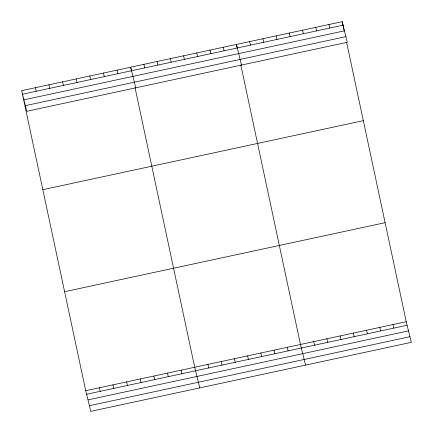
<?xml version="1.0" encoding="UTF-8"?>
<svg xmlns="http://www.w3.org/2000/svg" width="433" height="433" viewBox="0 0 433 433"><rect width="100%" height="100%" fill="white"/><g stroke="black" fill="none" stroke-linecap="round" stroke-linejoin="round"><path stroke-width="0.65" d="M21.693 90.659L342.2 21.65L347.266 42.288L26.765 111.297L21.693 90.659L85.734 390.712L90.8 411.35L411.307 342.341L406.235 321.703L346.589 42.223M22.565 94.205L343.071 25.195M23.95 99.844L344.457 30.835M25.379 105.657L345.88 36.648M42.829 189.676L363.33 120.666M64.598 291.696L385.105 222.686M85.734 390.712L406.235 321.703M86.605 394.257L407.107 325.248M87.991 399.897L408.492 330.888M89.414 405.71L409.921 336.701M328.977 24.497L329.849 28.042M393.012 324.55L393.884 328.095M315.754 27.344L316.626 30.889M379.795 327.397L380.667 330.942M302.537 30.191L303.409 33.736M366.572 330.244L367.444 333.789M289.314 33.038L290.186 36.583M353.35 333.091L354.221 336.636M276.097 35.885L276.963 39.43M340.132 335.932L341.004 339.483M262.874 38.732L263.746 42.277M326.91 338.779L327.781 342.33M249.652 41.579L250.523 45.124M313.687 341.626L314.558 345.177M241.5 65.064L236.434 44.42L237.257 48.28M305.536 365.116L300.47 344.473L240.824 64.999M223.212 47.267L224.083 50.818M287.247 347.32L288.118 350.865M209.989 50.114L210.86 53.665M274.029 350.167L274.901 353.712M196.771 52.961L197.643 56.512M260.807 353.014L261.678 356.559M183.549 55.808L184.42 59.353M247.584 355.861L248.455 359.406M170.331 58.655L171.197 62.2M234.367 358.708L235.238 362.253M157.109 61.502L157.98 65.047M221.144 361.555L222.015 365.1M143.886 64.349L144.757 67.894M207.921 364.402L208.793 367.947M135.735 87.834L130.669 67.196L131.491 71.055M199.77 387.887L194.704 367.249L135.058 87.769M117.045 70.13L117.917 73.675M181.081 370.183L181.952 373.728M103.422 73.063L104.293 76.609M167.463 373.111L168.334 376.661M89.804 75.997L90.676 79.542M153.839 376.044L154.711 379.595M76.181 78.925L77.052 82.476M140.216 378.978L141.088 382.523M62.558 81.859L63.429 85.409M126.598 381.911L127.47 385.457M48.94 84.792L49.811 88.337M112.975 384.845L113.847 388.39M35.317 87.726L36.188 91.271M99.352 387.779L100.223 391.324M342.2 21.65L344.121 30.651"/></g></svg>
